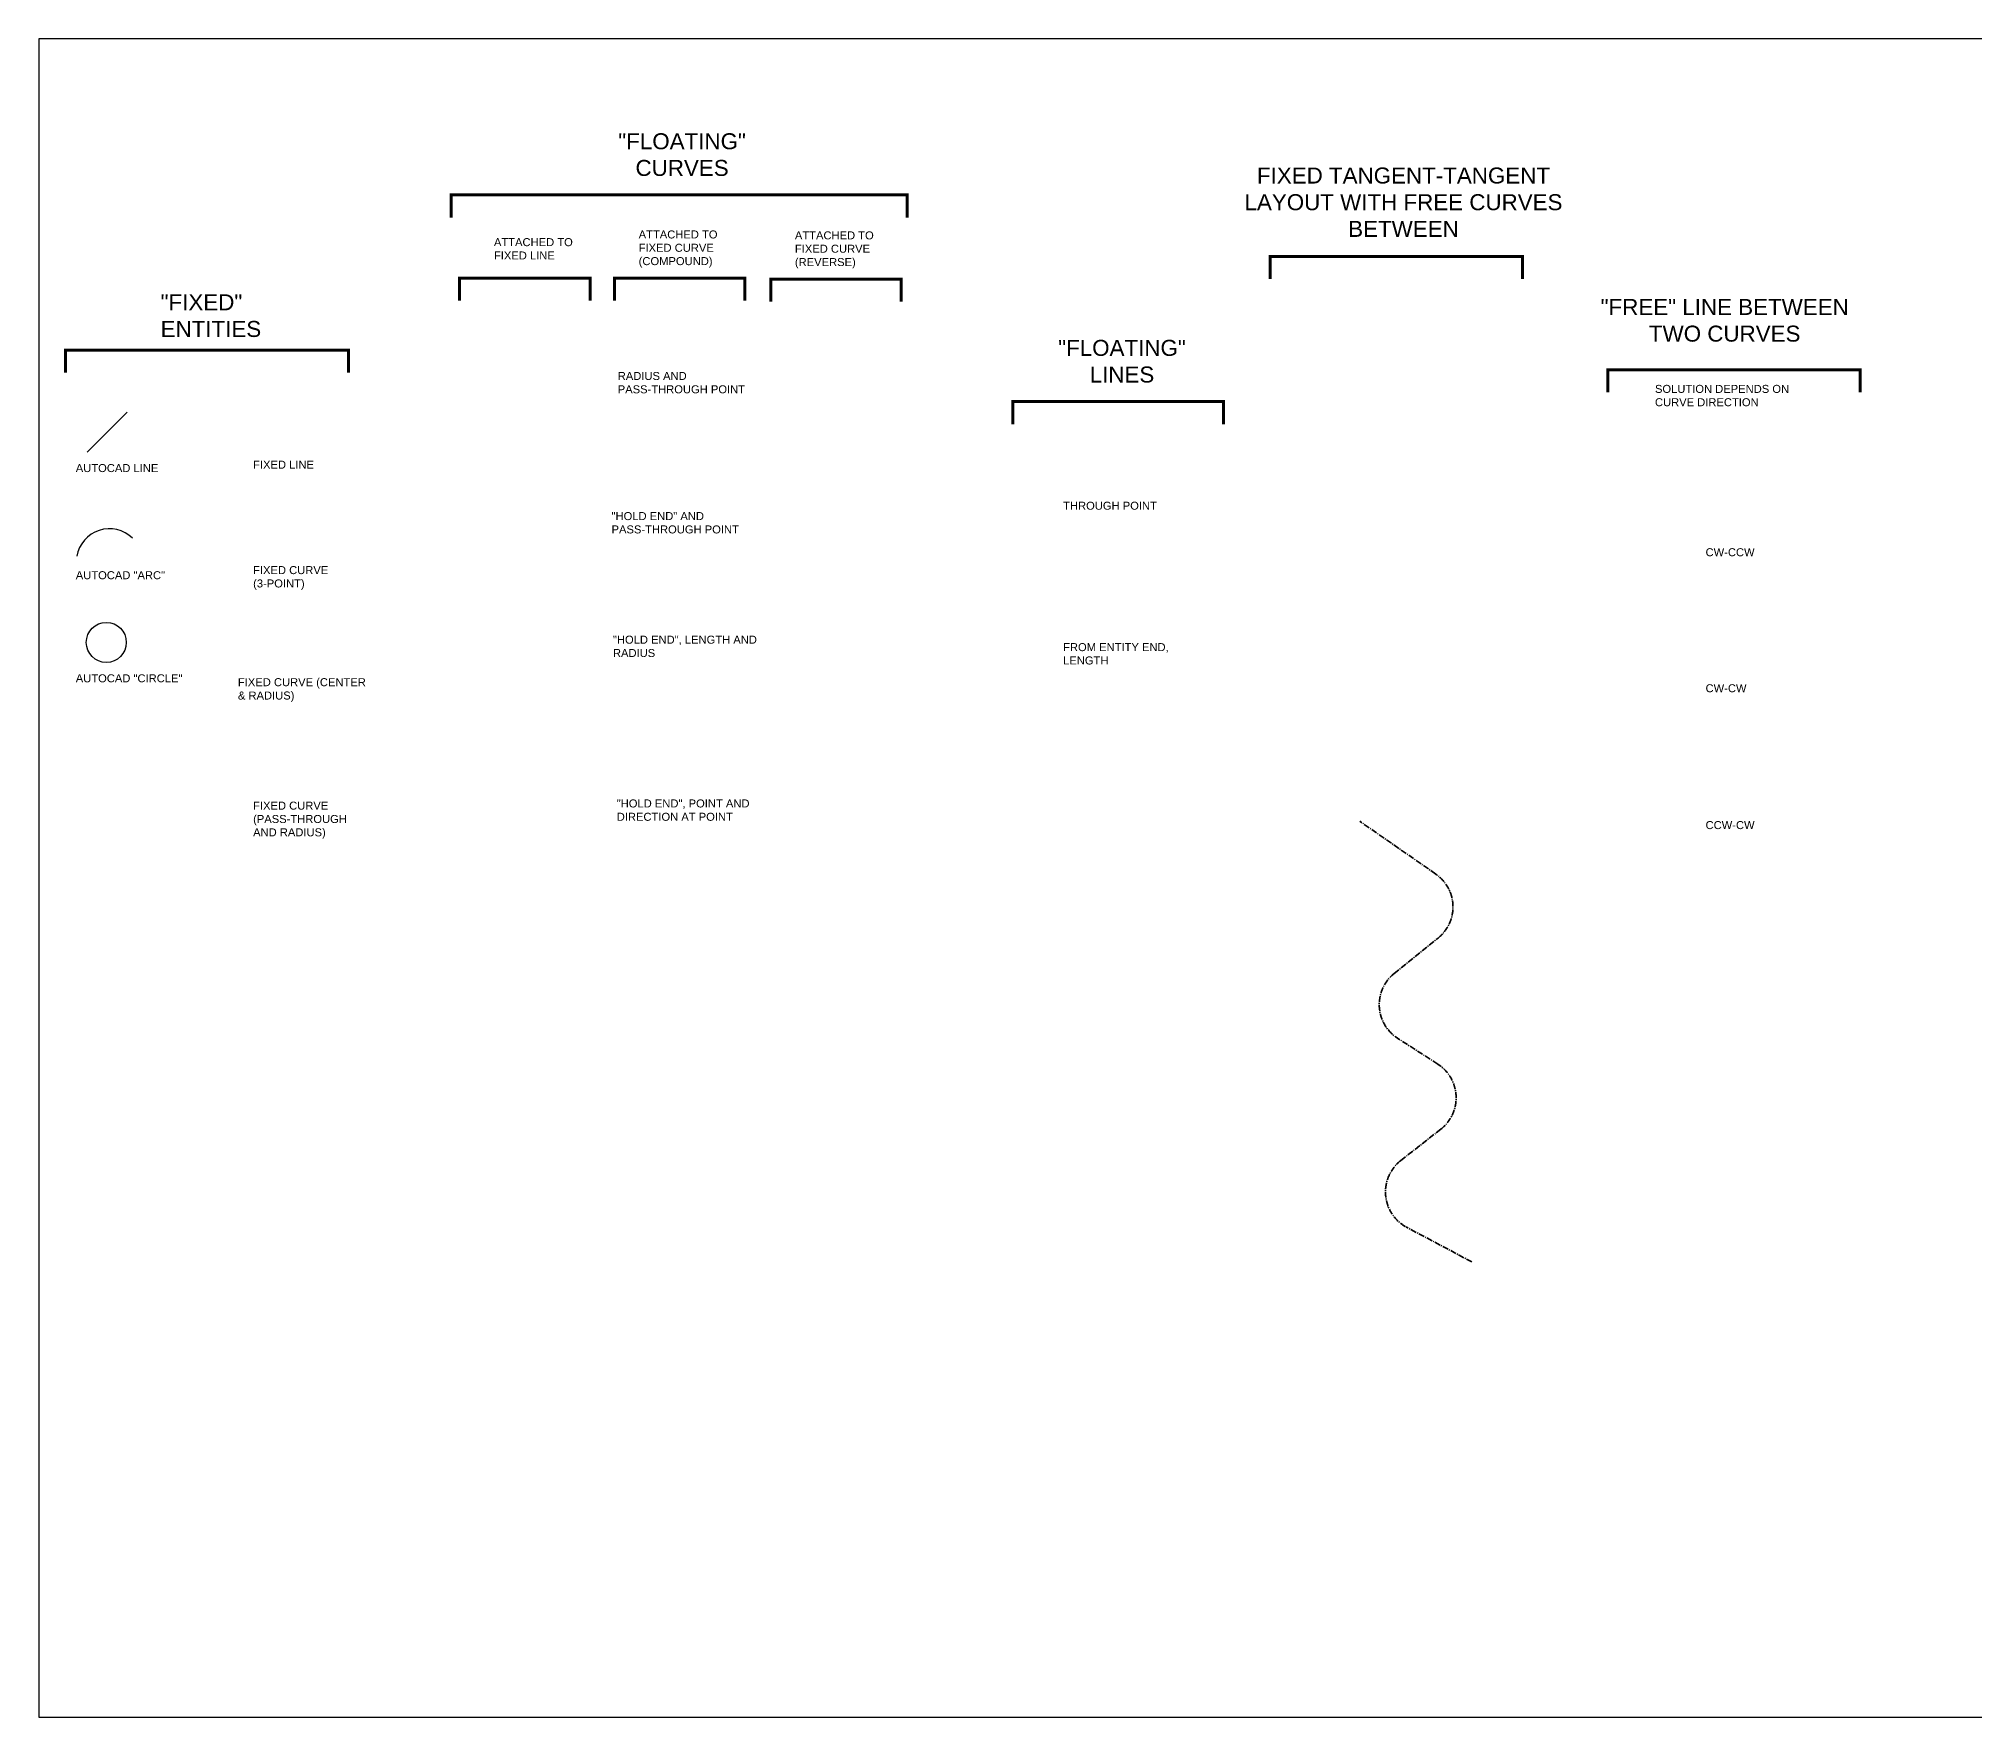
# Model space of a CAD drawing. Header units: feet. Extents: x 1000000 to 1072394, y 992134 to 1026925.
# Drawn here: x 1000000 to 1009676, y 1000000 to 1008392 of the extents above; entities that cross this region are included whole.
import ezdxf

# ---------------------------------------------------------------- set-up
doc = ezdxf.new("R2010")
doc.units = ezdxf.units.FT
doc.header["$LTSCALE"] = 40
doc.header["$MEASUREMENT"] = 0
doc.linetypes.add('CENTER2', pattern=[1.125, 0.75, -0.125, 0.125, -0.125])
doc.layers.add('C-ROAD-CTLN', color=1, linetype='CENTER2', lineweight=35, true_color=0xff0000)
doc.styles.get("Standard").update_dxf_attribs({"font": 'arial.ttf'})

msp = doc.modelspace()

# ---------------------------------------------------------------- linework, layer by layer
msp.add_line((1000241.9, 1006325.1), (1000441.9, 1006525.1))
msp.add_lwpolyline([(1000000, 1000000), (1041784.6, 1000000), (1041784.6, 1008392.2), (1000000, 1008392.2)], close=True)
at = {"const_width": 15}
for points in [[(1004341.4, 1007497.8), (1004341.4, 1007610.9), (1002061.9, 1007610.9), (1002061.9, 1007497.8)], [(1007418.1, 1007190.9), (1007418.1, 1007304), (1006156.8, 1007304), (1006156.8, 1007190.9)], [(1002756.2, 1007081.7), (1002756.2, 1007194.8), (1002103.6, 1007194.8), (1002103.6, 1007081.7)], [(1003530.7, 1007081.7), (1003530.7, 1007194.8), (1002878, 1007194.8), (1002878, 1007081.7)], [(1004311.7, 1007077), (1004311.7, 1007190.1), (1003659.1, 1007190.1), (1003659.1, 1007077)], [(1001548.7, 1006721.8), (1001548.7, 1006834.9), (1000134.4, 1006834.9), (1000134.4, 1006721.8)], [(1009106, 1006623.4), (1009106, 1006736.6), (1007844.7, 1006736.6), (1007844.7, 1006623.4)], [(1005922.2, 1006465), (1005922.2, 1006578.1), (1004870.2, 1006578.1), (1004870.2, 1006465)]]:
    msp.add_lwpolyline(points, dxfattribs=at)
msp.add_circle((1000338, 1005373.9), 100)
msp.add_arc((1000352.9, 1005778.3), 164, 45.34327, 170.81826)
at = {"layer": 'C-ROAD-CTLN'}
msp.add_lwpolyline([(1007164.5, 1002276.8), (1006838.8, 1002449.8, -0.542867), (1006809.4, 1002784), (1007008.9, 1002940, 0.516165), (1006993.9, 1003265.8), (1006793.3, 1003394.9, -0.511508), (1006776, 1003718.7), (1006995.6, 1003895.8, 0.500517), (1006984.1, 1004215.8), (1006604.3, 1004479.5)], format="xyb", dxfattribs=at)

# ---------------------------------------------------------------- texts
for s, insert, char_height, width, attachment_point in [('"FLOATING" CURVES', (1003216.3, 1007919.5), 80, 814.786, 2), ('FIXED TANGENT-TANGENT LAYOUT WITH FREE CURVES BETWEEN', (1006822.6, 1007748.2), 80, 1671.182, 2), ('ATTACHED TO FIXED LINE', (1002275.7, 1007395), 40, 491.087, 1), ('ATTACHED TO FIXED CURVE (COMPOUND)', (1002999.2, 1007433.6), 40, 491.087, 1), ('ATTACHED TO FIXED CURVE (REVERSE)', (1003780.2, 1007428.9), 40, 491.087, 1), ('"FIXED" ENTITIES', (1000609.4, 1007114.4), 80, 592.947, 1), ('"FREE" LINE BETWEEN TWO CURVES', (1008428.3, 1007091.1), 80, 1344.711, 2), ('"FLOATING" LINES', (1005415.3, 1006886.6), 80, 814.786, 2), ('RADIUS AND PASS-THROUGH POINT', (1002894.6, 1006726), 40, 725.838, 1), ('SOLUTION DEPENDS ON CURVE DIRECTION', (1008079.7, 1006661.4), 40, 725.838, 1), ('AUTOCAD LINE', (1000185.2, 1006265.6), 40, 465.431, 1), ('FIXED LINE', (1001071.8, 1006282.5), 40, 465.431, 1), ('"HOLD END" AND PASS-THROUGH POINT', (1002863.8, 1006025.5), 40, 725.838, 1), ('THROUGH POINT', (1005121.1, 1006077.3), 40, 725.838, 1), ('{\\fArial|b0|i0|c0|p34;CW-CCW\\fArial|b0|i0|c238|p34;}', (1008332.7, 1005844.7), 40, 725.838, 1), ('AUTOCAD "ARC"', (1000185.2, 1005729.8), 40, 614.421, 1), ('FIXED CURVE (3-POINT)', (1001071.8, 1005755.4), 40, 465.431, 1), ('"HOLD END", LENGTH AND RADIUS', (1002870.7, 1005407.6), 40, 725.838, 1), ('FROM ENTITY END, LENGTH', (1005121.1, 1005370.3), 40, 725.838, 1), ('AUTOCAD "CIRCLE"', (1000185.2, 1005214.4), 40, 662.068, 1), ('FIXED CURVE (CENTER & RADIUS)', (1000995.8, 1005195.1), 40, 641.155, 1), ('{\\fArial|b0|i0|c0|p34;CW-CW\\fArial|b0|i0|c238|p34;}', (1008332.7, 1005164.7), 40, 725.838, 1), ('FIXED CURVE (PASS-THROUGH AND RADIUS)', (1001071.8, 1004577.8), 40, 546.169, 1), ('"HOLD END", POINT AND DIRECTION AT POINT', (1002889.6, 1004588.8), 40, 838.978, 1), ('{\\fArial|b0|i0|c0|p34;CCW-CW\\fArial|b0|i0|c238|p34;}', (1008332.7, 1004480.6), 40, 725.838, 1)]:
    msp.add_mtext(s, dxfattribs=dict(insert=insert, char_height=char_height, width=width, attachment_point=attachment_point))

doc.saveas('drawing.dxf')
